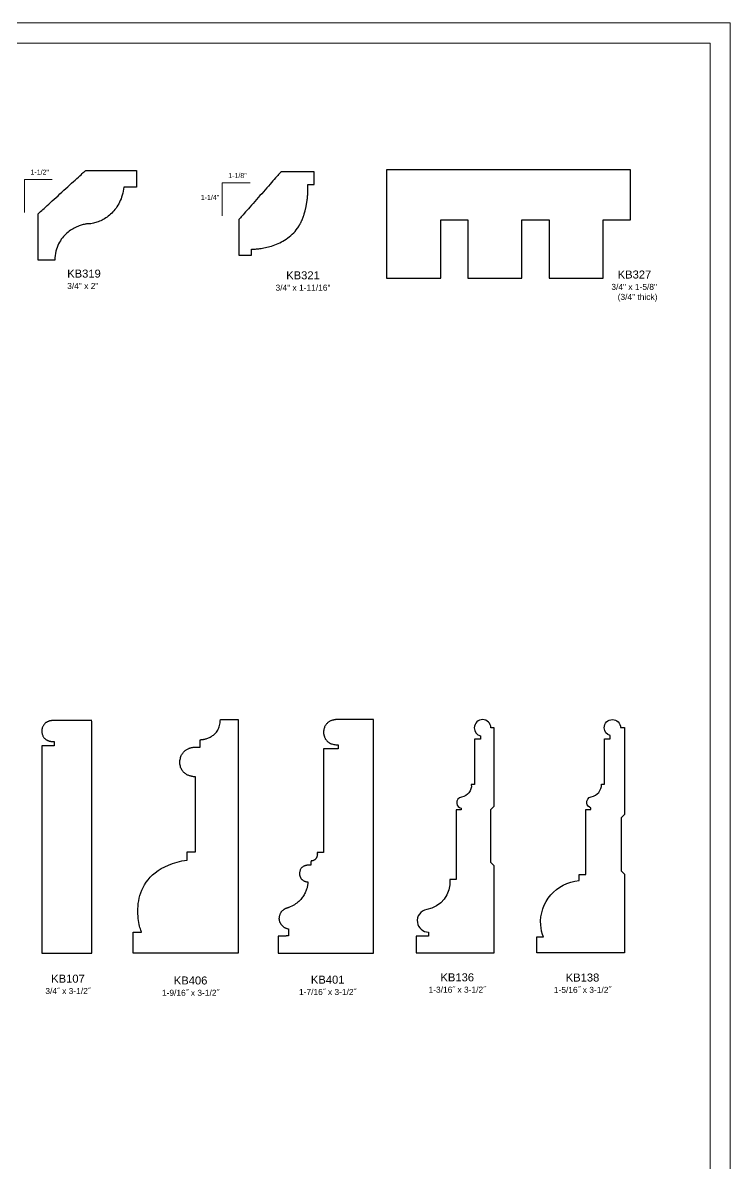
# Model space of a CAD drawing. Extents: x -7.6 to 25.2, y -9.8 to 27.2.
# Drawn here: x 14.61 to 25.21, y 10.14 to 27.23 of the extents above; entities that cross this region are included whole.
import ezdxf

# ---------------------------------------------------------------- set-up
doc = ezdxf.new("R2010")
doc.units = 0
doc.header["$MEASUREMENT"] = 0
doc.layers.add('DO NOT PLOT', color=2, linetype='Continuous', plot=False)
doc.layers.add('LAYER_1', color=7, linetype='Continuous')

# ---------------------------------------------------------------- blocks, each defined once
blk = doc.blocks.new('KB319')
at = {"flags": 128}
blk.add_lwpolyline([(1.05, -0.03), (1.032, -0.043), (1.013, -0.056), (0.995, -0.068), (0.976, -0.079), (0.957, -0.089), (0.938, -0.098), (0.919, -0.106), (0.9, -0.114), (0.881, -0.12), (0.863, -0.126), (0.845, -0.131), (0.827, -0.136), (0.809, -0.139), (0.791, -0.142), (0.775, -0.144), (0.758, -0.145), (0.742, -0.145), (0.734, -0.145), (0.725, -0.146), (0.714, -0.148), (0.702, -0.15), (0.689, -0.152), (0.675, -0.155), (0.661, -0.159), (0.645, -0.164), (0.629, -0.169), (0.612, -0.175), (0.595, -0.182), (0.577, -0.19), (0.559, -0.198), (0.541, -0.208), (0.522, -0.218), (0.504, -0.229), (0.485, -0.241), (0.467, -0.255), (0.448, -0.269), (0.43, -0.284), (0.413, -0.3), (0.396, -0.317), (0.379, -0.336), (0.363, -0.355), (0.347, -0.376), (0.333, -0.398), (0.319, -0.421), (0.306, -0.445), (0.295, -0.471), (0.284, -0.498), (0.275, -0.526), (0.267, -0.556), (0.26, -0.587), (0.255, -0.619), (0.252, -0.653), (0.25, -0.688), (0.249, -0.688), (0.248, -0.688), (0.245, -0.688), (0.241, -0.688), (0.237, -0.688), (0.231, -0.688), (0.225, -0.688), (0.218, -0.688), (0.211, -0.688), (0.203, -0.688), (0.194, -0.688), (0.185, -0.688), (0.176, -0.688), (0.166, -0.688), (0.156, -0.688), (0.146, -0.688), (0.135, -0.688), (0.125, -0.688), (0.115, -0.688), (0.104, -0.688), (0.094, -0.688), (0.084, -0.688), (0.074, -0.688), (0.065, -0.688), (0.056, -0.688), (0.047, -0.688), (0.039, -0.688), (0.032, -0.688), (0.025, -0.688), (0.019, -0.688), (0.013, -0.688), (0.009, -0.688), (0.005, -0.688), (0.002, -0.688), (0.001, -0.688), (0, -0.688), (0, -0.686), (0, -0.682), (0, -0.674), (0, -0.664), (0, -0.652), (0, -0.637), (0, -0.619), (0, -0.6), (0, -0.58), (0, -0.557), (0, -0.533), (0, -0.508), (0, -0.482), (0, -0.455), (0, -0.427), (0, -0.398), (0, -0.37), (0, -0.341), (0, -0.312), (0, -0.283), (0, -0.255), (0, -0.227), (0, -0.2), (0, -0.174), (0, -0.149), (0, -0.125), (0, -0.102), (0, -0.081), (0, -0.062), (0, -0.045), (0, -0.03), (0, -0.018), (0, -0.007), (0, 0), (0, 0.005), (0, 0.006), (0.002, 0.008), (0.006, 0.012), (0.014, 0.019), (0.024, 0.029), (0.037, 0.04), (0.053, 0.054), (0.07, 0.071), (0.09, 0.088), (0.111, 0.108), (0.135, 0.129), (0.159, 0.152), (0.185, 0.175), (0.212, 0.2), (0.24, 0.225), (0.268, 0.251), (0.298, 0.278), (0.327, 0.305), (0.357, 0.332), (0.386, 0.359), (0.416, 0.386), (0.445, 0.413), (0.474, 0.439), (0.502, 0.464), (0.529, 0.489), (0.554, 0.512), (0.579, 0.535), (0.602, 0.556), (0.624, 0.576), (0.643, 0.593), (0.661, 0.61), (0.676, 0.624), (0.689, 0.635), (0.7, 0.645), (0.707, 0.652), (0.712, 0.656), (0.714, 0.658), (0.715, 0.658), (0.72, 0.658), (0.729, 0.658), (0.74, 0.658), (0.753, 0.658), (0.77, 0.658), (0.789, 0.658), (0.809, 0.658), (0.832, 0.658), (0.857, 0.658), (0.883, 0.658), (0.911, 0.658), (0.939, 0.658), (0.969, 0.658), (1, 0.658), (1.031, 0.658), (1.062, 0.658), (1.094, 0.658), (1.125, 0.658), (1.157, 0.658), (1.188, 0.658), (1.218, 0.658), (1.248, 0.658), (1.277, 0.658), (1.304, 0.658), (1.33, 0.658), (1.355, 0.658), (1.378, 0.658), (1.399, 0.658), (1.417, 0.658), (1.434, 0.658), (1.448, 0.658), (1.459, 0.658), (1.467, 0.658), (1.472, 0.658), (1.474, 0.658), (1.474, 0.657), (1.474, 0.656), (1.474, 0.653), (1.474, 0.649), (1.474, 0.645), (1.474, 0.639), (1.474, 0.633), (1.474, 0.626), (1.474, 0.619), (1.474, 0.611), (1.474, 0.602), (1.474, 0.593), (1.474, 0.584), (1.474, 0.574), (1.474, 0.564), (1.474, 0.553), (1.474, 0.543), (1.474, 0.533), (1.474, 0.522), (1.474, 0.512), (1.474, 0.502), (1.474, 0.492), (1.474, 0.482), (1.474, 0.473), (1.474, 0.463), (1.474, 0.455), (1.474, 0.447), (1.474, 0.439), (1.474, 0.432), (1.474, 0.426), (1.474, 0.421), (1.474, 0.416), (1.474, 0.413), (1.474, 0.41), (1.474, 0.408), (1.474, 0.408), (1.473, 0.408), (1.472, 0.408), (1.47, 0.408), (1.467, 0.408), (1.464, 0.408), (1.46, 0.408), (1.455, 0.408), (1.45, 0.408), (1.444, 0.408), (1.438, 0.408), (1.431, 0.408), (1.424, 0.408), (1.417, 0.408), (1.409, 0.408), (1.402, 0.408), (1.394, 0.408), (1.386, 0.408), (1.378, 0.408), (1.37, 0.408), (1.362, 0.408), (1.354, 0.408), (1.347, 0.408), (1.339, 0.408), (1.332, 0.408), (1.325, 0.408), (1.318, 0.408), (1.312, 0.408), (1.307, 0.408), (1.301, 0.408), (1.297, 0.408), (1.292, 0.408), (1.289, 0.408), (1.286, 0.408), (1.284, 0.408), (1.283, 0.408), (1.282, 0.408), (1.278, 0.376), (1.273, 0.345), (1.267, 0.315), (1.26, 0.286), (1.251, 0.258), (1.242, 0.231), (1.231, 0.205), (1.22, 0.18), (1.208, 0.157), (1.195, 0.134), (1.181, 0.112), (1.167, 0.091), (1.151, 0.071), (1.136, 0.052), (1.119, 0.034), (1.103, 0.016), (1.085, 0), (1.068, -0.015)], close=True, dxfattribs=at)
blk = doc.blocks.new('KB321')
at = {"flags": 128}
blk.add_lwpolyline([(0.627, 0.712), (0.626, 0.71), (0.621, 0.706), (0.615, 0.698), (0.606, 0.688), (0.594, 0.675), (0.581, 0.659), (0.565, 0.642), (0.548, 0.622), (0.529, 0.601), (0.509, 0.578), (0.487, 0.553), (0.465, 0.528), (0.441, 0.501), (0.416, 0.473), (0.391, 0.445), (0.366, 0.416), (0.34, 0.386), (0.314, 0.357), (0.287, 0.327), (0.262, 0.298), (0.236, 0.269), (0.211, 0.24), (0.186, 0.212), (0.163, 0.185), (0.14, 0.16), (0.118, 0.135), (0.098, 0.112), (0.079, 0.091), (0.062, 0.071), (0.046, 0.054), (0.033, 0.039), (0.022, 0.026), (0.012, 0.015), (0.006, 0.008), (0.001, 0.003), (0, 0.001), (0, 0), (0, -0.004), (0, -0.009), (0, -0.017), (0, -0.027), (0, -0.039), (0, -0.052), (0, -0.067), (0, -0.083), (0, -0.1), (0, -0.119), (0, -0.138), (0, -0.159), (0, -0.18), (0, -0.201), (0, -0.223), (0, -0.246), (0, -0.268), (0, -0.291), (0, -0.313), (0, -0.335), (0, -0.357), (0, -0.378), (0, -0.398), (0, -0.417), (0, -0.436), (0, -0.453), (0, -0.47), (0, -0.484), (0, -0.498), (0, -0.509), (0, -0.519), (0, -0.527), (0, -0.533), (0, -0.536), (0, -0.538), (0, -0.538), (0.002, -0.538), (0.004, -0.538), (0.006, -0.538), (0.01, -0.538), (0.014, -0.538), (0.019, -0.538), (0.024, -0.538), (0.029, -0.538), (0.035, -0.538), (0.042, -0.538), (0.049, -0.538), (0.056, -0.538), (0.063, -0.538), (0.071, -0.538), (0.078, -0.538), (0.086, -0.538), (0.094, -0.538), (0.102, -0.538), (0.109, -0.538), (0.117, -0.538), (0.124, -0.538), (0.132, -0.538), (0.139, -0.538), (0.146, -0.538), (0.152, -0.538), (0.158, -0.538), (0.164, -0.538), (0.169, -0.538), (0.174, -0.538), (0.178, -0.538), (0.181, -0.538), (0.184, -0.538), (0.186, -0.538), (0.187, -0.538), (0.187, -0.538), (0.187, -0.537), (0.187, -0.537), (0.187, -0.536), (0.187, -0.534), (0.187, -0.533), (0.187, -0.531), (0.187, -0.528), (0.187, -0.526), (0.187, -0.523), (0.187, -0.52), (0.187, -0.517), (0.187, -0.513), (0.187, -0.51), (0.187, -0.506), (0.187, -0.502), (0.187, -0.499), (0.187, -0.495), (0.187, -0.491), (0.187, -0.487), (0.187, -0.483), (0.187, -0.479), (0.187, -0.475), (0.187, -0.472), (0.187, -0.468), (0.187, -0.465), (0.187, -0.462), (0.187, -0.459), (0.187, -0.456), (0.187, -0.453), (0.187, -0.451), (0.187, -0.449), (0.187, -0.447), (0.187, -0.446), (0.187, -0.445), (0.187, -0.444), (0.187, -0.444), (0.193, -0.445), (0.201, -0.445), (0.211, -0.445), (0.221, -0.445), (0.234, -0.445), (0.247, -0.444), (0.262, -0.443), (0.278, -0.442), (0.296, -0.44), (0.314, -0.438), (0.333, -0.435), (0.353, -0.431), (0.374, -0.428), (0.396, -0.423), (0.418, -0.418), (0.441, -0.412), (0.464, -0.406), (0.488, -0.399), (0.512, -0.391), (0.537, -0.382), (0.561, -0.372), (0.586, -0.362), (0.61, -0.35), (0.635, -0.338), (0.659, -0.325), (0.684, -0.31), (0.707, -0.295), (0.731, -0.278), (0.754, -0.261), (0.777, -0.242), (0.798, -0.222), (0.82, -0.201), (0.84, -0.179), (0.859, -0.155), (0.878, -0.13), (0.896, -0.104), (0.899, -0.098), (0.902, -0.093), (0.906, -0.087), (0.909, -0.081), (0.912, -0.076), (0.915, -0.07), (0.919, -0.064), (0.922, -0.058), (0.925, -0.052), (0.928, -0.046), (0.931, -0.04), (0.933, -0.034), (0.936, -0.028), (0.939, -0.022), (0.942, -0.015), (0.945, -0.009), (0.947, -0.003), (0.95, 0.004), (0.952, 0.011), (0.955, 0.017), (0.958, 0.024), (0.96, 0.031), (0.962, 0.037), (0.965, 0.044), (0.967, 0.051), (0.97, 0.058), (0.972, 0.065), (0.974, 0.073), (0.976, 0.08), (0.978, 0.087), (0.981, 0.094), (0.983, 0.102), (0.985, 0.109), (0.987, 0.117), (0.989, 0.124), (0.991, 0.132), (0.993, 0.141), (0.995, 0.151), (0.998, 0.16), (1, 0.169), (1.002, 0.179), (1.004, 0.188), (1.006, 0.198), (1.008, 0.208), (1.01, 0.218), (1.012, 0.228), (1.013, 0.238), (1.015, 0.248), (1.017, 0.259), (1.018, 0.269), (1.02, 0.28), (1.021, 0.29), (1.022, 0.301), (1.024, 0.312), (1.025, 0.323), (1.026, 0.334), (1.027, 0.345), (1.028, 0.356), (1.029, 0.367), (1.029, 0.379), (1.03, 0.39), (1.03, 0.402), (1.031, 0.414), (1.031, 0.426), (1.032, 0.438), (1.032, 0.45), (1.032, 0.462), (1.032, 0.474), (1.032, 0.487), (1.032, 0.499), (1.031, 0.512), (1.031, 0.525), (1.031, 0.525), (1.032, 0.525), (1.033, 0.525), (1.034, 0.525), (1.036, 0.525), (1.038, 0.525), (1.04, 0.525), (1.043, 0.525), (1.046, 0.525), (1.049, 0.525), (1.052, 0.525), (1.055, 0.525), (1.059, 0.525), (1.062, 0.525), (1.066, 0.525), (1.07, 0.525), (1.074, 0.524), (1.078, 0.524), (1.082, 0.524), (1.086, 0.524), (1.089, 0.524), (1.093, 0.524), (1.097, 0.524), (1.1, 0.524), (1.104, 0.524), (1.107, 0.524), (1.11, 0.524), (1.113, 0.524), (1.115, 0.524), (1.118, 0.524), (1.12, 0.524), (1.121, 0.524), (1.123, 0.524), (1.124, 0.524), (1.124, 0.524), (1.125, 0.524), (1.125, 0.525), (1.125, 0.526), (1.125, 0.528), (1.125, 0.531), (1.125, 0.534), (1.125, 0.538), (1.125, 0.543), (1.125, 0.548), (1.125, 0.554), (1.125, 0.56), (1.125, 0.566), (1.125, 0.573), (1.125, 0.58), (1.125, 0.587), (1.125, 0.595), (1.125, 0.603), (1.125, 0.61), (1.125, 0.618), (1.125, 0.626), (1.125, 0.634), (1.125, 0.641), (1.125, 0.649), (1.125, 0.656), (1.125, 0.663), (1.125, 0.67), (1.125, 0.677), (1.125, 0.683), (1.125, 0.688), (1.125, 0.693), (1.125, 0.698), (1.125, 0.702), (1.125, 0.705), (1.125, 0.708), (1.125, 0.71), (1.125, 0.711), (1.125, 0.712), (1.123, 0.712), (1.12, 0.712), (1.115, 0.712), (1.108, 0.712), (1.098, 0.712), (1.088, 0.712), (1.075, 0.712), (1.062, 0.712), (1.047, 0.712), (1.031, 0.712), (1.014, 0.712), (0.996, 0.712), (0.977, 0.712), (0.957, 0.712), (0.937, 0.712), (0.917, 0.712), (0.897, 0.712), (0.876, 0.712), (0.855, 0.712), (0.835, 0.712), (0.814, 0.712), (0.794, 0.712), (0.775, 0.712), (0.756, 0.712), (0.738, 0.712), (0.721, 0.712), (0.705, 0.712), (0.69, 0.712), (0.676, 0.712), (0.664, 0.712), (0.653, 0.712), (0.644, 0.712), (0.637, 0.712), (0.632, 0.712), (0.628, 0.712)], dxfattribs=at)
blk = doc.blocks.new('KB327')
for p, q in [((3.651, 0.004), (-0.004, 0.003)), ((-0.004, 0.003), (-0.004, -1.621)), ((3.651, -0.746), (3.651, 0.004)), ((0.809, -1.62), (0.809, -0.746)), ((0.809, -0.746), (1.215, -0.746)), ((1.215, -0.746), (1.215, -1.62)), ((2.027, -1.62), (2.027, -0.746)), ((2.027, -0.746), (2.433, -0.746)), ((2.433, -0.746), (2.433, -1.62)), ((3.245, -1.62), (3.245, -0.746)), ((3.245, -0.746), (3.651, -0.746)), ((-0.003, -1.62), (0.809, -1.62)), ((1.215, -1.62), (2.027, -1.62)), ((2.433, -1.62), (3.245, -1.62))]:
    blk.add_line(p, q)
blk = doc.blocks.new('KB107')
at = {"flags": 128}
blk.add_lwpolyline([(0, 3.484), (-0.001, 3.484), (-0.005, 3.484), (-0.012, 3.484), (-0.02, 3.484), (-0.031, 3.484), (-0.044, 3.484), (-0.059, 3.484), (-0.075, 3.484), (-0.093, 3.484), (-0.112, 3.484), (-0.132, 3.484), (-0.154, 3.484), (-0.176, 3.484), (-0.2, 3.484), (-0.223, 3.484), (-0.248, 3.484), (-0.272, 3.484), (-0.297, 3.484), (-0.322, 3.484), (-0.346, 3.484), (-0.37, 3.484), (-0.394, 3.484), (-0.417, 3.484), (-0.44, 3.484), (-0.461, 3.484), (-0.482, 3.484), (-0.501, 3.484), (-0.519, 3.484), (-0.535, 3.484), (-0.55, 3.484), (-0.563, 3.484), (-0.573, 3.484), (-0.582, 3.484), (-0.588, 3.484), (-0.592, 3.484), (-0.594, 3.484), (-0.594, 3.484), (-0.595, 3.484), (-0.597, 3.484), (-0.599, 3.484), (-0.601, 3.484), (-0.605, 3.484), (-0.608, 3.483), (-0.612, 3.483), (-0.617, 3.482), (-0.622, 3.481), (-0.627, 3.48), (-0.632, 3.479), (-0.638, 3.477), (-0.644, 3.476), (-0.65, 3.473), (-0.656, 3.471), (-0.662, 3.468), (-0.668, 3.465), (-0.675, 3.462), (-0.681, 3.458), (-0.687, 3.454), (-0.693, 3.449), (-0.699, 3.444), (-0.705, 3.439), (-0.711, 3.433), (-0.716, 3.426), (-0.721, 3.419), (-0.726, 3.411), (-0.731, 3.403), (-0.735, 3.394), (-0.739, 3.385), (-0.742, 3.375), (-0.745, 3.364), (-0.747, 3.353), (-0.749, 3.341), (-0.75, 3.328), (-0.749, 3.315), (-0.747, 3.303), (-0.745, 3.291), (-0.743, 3.281), (-0.739, 3.271), (-0.736, 3.261), (-0.732, 3.252), (-0.727, 3.244), (-0.722, 3.237), (-0.717, 3.229), (-0.712, 3.223), (-0.706, 3.217), (-0.7, 3.211), (-0.694, 3.206), (-0.688, 3.202), (-0.682, 3.197), (-0.675, 3.194), (-0.669, 3.19), (-0.663, 3.187), (-0.656, 3.185), (-0.65, 3.182), (-0.644, 3.18), (-0.638, 3.178), (-0.633, 3.177), (-0.627, 3.176), (-0.622, 3.175), (-0.617, 3.174), (-0.613, 3.173), (-0.608, 3.173), (-0.605, 3.172), (-0.602, 3.172), (-0.599, 3.172), (-0.597, 3.172), (-0.595, 3.172), (-0.594, 3.172), (-0.594, 3.172), (-0.594, 3.172), (-0.593, 3.172), (-0.593, 3.172), (-0.593, 3.172), (-0.592, 3.172), (-0.591, 3.172), (-0.591, 3.172), (-0.59, 3.172), (-0.589, 3.172), (-0.588, 3.172), (-0.587, 3.172), (-0.586, 3.172), (-0.584, 3.172), (-0.583, 3.172), (-0.582, 3.172), (-0.581, 3.172), (-0.579, 3.172), (-0.578, 3.172), (-0.577, 3.172), (-0.576, 3.172), (-0.574, 3.172), (-0.573, 3.172), (-0.572, 3.172), (-0.571, 3.172), (-0.569, 3.172), (-0.568, 3.172), (-0.567, 3.172), (-0.566, 3.172), (-0.566, 3.172), (-0.565, 3.172), (-0.564, 3.172), (-0.564, 3.172), (-0.563, 3.172), (-0.563, 3.172), (-0.563, 3.172), (-0.562, 3.172), (-0.562, 3.172), (-0.562, 3.171), (-0.562, 3.17), (-0.562, 3.17), (-0.562, 3.168), (-0.562, 3.167), (-0.562, 3.166), (-0.562, 3.164), (-0.562, 3.162), (-0.562, 3.16), (-0.562, 3.158), (-0.562, 3.155), (-0.562, 3.153), (-0.562, 3.151), (-0.562, 3.148), (-0.562, 3.146), (-0.562, 3.143), (-0.562, 3.14), (-0.562, 3.138), (-0.562, 3.135), (-0.562, 3.133), (-0.562, 3.13), (-0.562, 3.128), (-0.562, 3.125), (-0.562, 3.123), (-0.562, 3.121), (-0.562, 3.119), (-0.562, 3.117), (-0.562, 3.115), (-0.562, 3.114), (-0.562, 3.112), (-0.562, 3.111), (-0.562, 3.11), (-0.562, 3.11), (-0.562, 3.109), (-0.562, 3.109), (-0.563, 3.109), (-0.564, 3.109), (-0.566, 3.109), (-0.569, 3.109), (-0.572, 3.109), (-0.576, 3.109), (-0.581, 3.109), (-0.586, 3.109), (-0.592, 3.109), (-0.598, 3.109), (-0.604, 3.109), (-0.611, 3.109), (-0.618, 3.109), (-0.625, 3.109), (-0.633, 3.109), (-0.641, 3.109), (-0.648, 3.109), (-0.656, 3.109), (-0.664, 3.109), (-0.672, 3.109), (-0.679, 3.109), (-0.687, 3.109), (-0.694, 3.109), (-0.701, 3.109), (-0.708, 3.109), (-0.715, 3.109), (-0.721, 3.109), (-0.726, 3.109), (-0.731, 3.109), (-0.736, 3.109), (-0.74, 3.109), (-0.744, 3.109), (-0.746, 3.109), (-0.748, 3.109), (-0.75, 3.109), (-0.75, 3.109), (-0.75, 3.102), (-0.75, 3.081), (-0.75, 3.048), (-0.75, 3.003), (-0.75, 2.946), (-0.75, 2.879), (-0.75, 2.802), (-0.75, 2.717), (-0.75, 2.623), (-0.75, 2.523), (-0.75, 2.416), (-0.75, 2.303), (-0.75, 2.186), (-0.75, 2.064), (-0.75, 1.94), (-0.75, 1.813), (-0.75, 1.684), (-0.75, 1.555), (-0.75, 1.425), (-0.75, 1.297), (-0.75, 1.17), (-0.75, 1.045), (-0.75, 0.924), (-0.75, 0.806), (-0.75, 0.693), (-0.75, 0.586), (-0.75, 0.486), (-0.75, 0.392), (-0.75, 0.307), (-0.75, 0.23), (-0.75, 0.163), (-0.75, 0.107), (-0.75, 0.061), (-0.75, 0.028), (-0.75, 0.007), (-0.75, 0), (-0.748, 0), (-0.743, 0), (-0.735, 0), (-0.724, 0), (-0.711, 0), (-0.694, 0), (-0.676, 0), (-0.655, 0), (-0.633, 0), (-0.608, 0), (-0.583, 0), (-0.556, 0), (-0.527, 0), (-0.498, 0), (-0.468, 0), (-0.437, 0), (-0.406, 0), (-0.375, 0), (-0.344, 0), (-0.313, 0), (-0.282, 0), (-0.252, 0), (-0.223, 0), (-0.194, 0), (-0.167, 0), (-0.141, 0), (-0.117, 0), (-0.095, 0), (-0.074, 0), (-0.056, 0), (-0.039, 0), (-0.026, 0), (-0.015, 0), (-0.007, 0), (-0.002, 0), (0, 0), (0, 0.008), (0, 0.031), (0, 0.069), (0, 0.119), (0, 0.183), (0, 0.258), (0, 0.344), (0, 0.44), (0, 0.544), (0, 0.657), (0, 0.777), (0, 0.903), (0, 1.035), (0, 1.171), (0, 1.311), (0, 1.453), (0, 1.597), (0, 1.742), (0, 1.887), (0, 2.031), (0, 2.174), (0, 2.313), (0, 2.449), (0, 2.581), (0, 2.707), (0, 2.827), (0, 2.94), (0, 3.044), (0, 3.14), (0, 3.226), (0, 3.301), (0, 3.365), (0, 3.416), (0, 3.453), (0, 3.476)], dxfattribs=at)
blk = doc.blocks.new('KB401')
at = {"flags": 128}
blk.add_lwpolyline([(-1.431, 0.008), (-1.428, 0.008), (-1.418, 0.008), (-1.403, 0.008), (-1.382, 0.008), (-1.356, 0.008), (-1.325, 0.008), (-1.29, 0.008), (-1.25, 0.008), (-1.207, 0.008), (-1.161, 0.008), (-1.112, 0.008), (-1.06, 0.008), (-1.006, 0.008), (-0.95, 0.008), (-0.893, 0.008), (-0.834, 0.008), (-0.775, 0.008), (-0.715, 0.008), (-0.656, 0.008), (-0.597, 0.008), (-0.538, 0.008), (-0.481, 0.008), (-0.425, 0.008), (-0.371, 0.008), (-0.319, 0.008), (-0.27, 0.008), (-0.224, 0.008), (-0.181, 0.008), (-0.141, 0.008), (-0.106, 0.008), (-0.075, 0.008), (-0.049, 0.008), (-0.028, 0.008), (-0.013, 0.008), (-0.003, 0.008), (0, 0.008), (0, 0), (0, -0.023), (0, -0.061), (0, -0.112), (0, -0.176), (0, -0.251), (0, -0.338), (0, -0.434), (0, -0.539), (0, -0.652), (0, -0.773), (0, -0.899), (0, -1.032), (0, -1.168), (0, -1.309), (0, -1.452), (0, -1.596), (0, -1.742), (0, -1.888), (0, -2.032), (0, -2.175), (0, -2.316), (0, -2.452), (0, -2.585), (0, -2.711), (0, -2.832), (0, -2.945), (0, -3.05), (0, -3.146), (0, -3.233), (0, -3.308), (0, -3.372), (0, -3.423), (0, -3.461), (0, -3.484), (0, -3.492), (-0.001, -3.492), (-0.005, -3.492), (-0.011, -3.492), (-0.019, -3.492), (-0.03, -3.492), (-0.042, -3.492), (-0.056, -3.492), (-0.071, -3.492), (-0.088, -3.492), (-0.106, -3.492), (-0.125, -3.492), (-0.146, -3.492), (-0.167, -3.492), (-0.189, -3.492), (-0.212, -3.492), (-0.235, -3.492), (-0.258, -3.492), (-0.281, -3.492), (-0.305, -3.492), (-0.328, -3.492), (-0.351, -3.492), (-0.373, -3.492), (-0.395, -3.492), (-0.417, -3.492), (-0.437, -3.492), (-0.456, -3.492), (-0.475, -3.492), (-0.491, -3.492), (-0.507, -3.492), (-0.521, -3.492), (-0.533, -3.492), (-0.543, -3.492), (-0.551, -3.492), (-0.557, -3.492), (-0.561, -3.492), (-0.562, -3.492), (-0.563, -3.492), (-0.564, -3.492), (-0.566, -3.492), (-0.569, -3.492), (-0.572, -3.491), (-0.576, -3.491), (-0.58, -3.49), (-0.585, -3.49), (-0.59, -3.489), (-0.596, -3.488), (-0.602, -3.486), (-0.609, -3.485), (-0.616, -3.483), (-0.623, -3.481), (-0.63, -3.478), (-0.638, -3.475), (-0.645, -3.472), (-0.653, -3.468), (-0.66, -3.464), (-0.668, -3.459), (-0.675, -3.454), (-0.683, -3.449), (-0.69, -3.443), (-0.697, -3.436), (-0.704, -3.429), (-0.71, -3.421), (-0.717, -3.412), (-0.722, -3.403), (-0.728, -3.394), (-0.733, -3.383), (-0.737, -3.372), (-0.741, -3.36), (-0.744, -3.347), (-0.747, -3.334), (-0.749, -3.319), (-0.75, -3.304), (-0.75, -3.304), (-0.75, -3.303), (-0.75, -3.3), (-0.75, -3.298), (-0.749, -3.294), (-0.749, -3.29), (-0.748, -3.285), (-0.748, -3.279), (-0.747, -3.273), (-0.745, -3.267), (-0.744, -3.26), (-0.742, -3.253), (-0.74, -3.246), (-0.737, -3.238), (-0.734, -3.23), (-0.731, -3.222), (-0.727, -3.214), (-0.723, -3.206), (-0.718, -3.198), (-0.712, -3.19), (-0.707, -3.183), (-0.7, -3.175), (-0.693, -3.168), (-0.685, -3.161), (-0.677, -3.154), (-0.668, -3.147), (-0.658, -3.142), (-0.647, -3.136), (-0.636, -3.131), (-0.624, -3.127), (-0.61, -3.123), (-0.597, -3.121), (-0.582, -3.118), (-0.566, -3.117), (-0.549, -3.117), (-0.532, -3.117), (-0.532, -3.117), (-0.532, -3.117), (-0.532, -3.116), (-0.532, -3.115), (-0.532, -3.114), (-0.532, -3.113), (-0.532, -3.111), (-0.532, -3.109), (-0.532, -3.107), (-0.532, -3.105), (-0.532, -3.103), (-0.532, -3.101), (-0.532, -3.099), (-0.532, -3.096), (-0.532, -3.094), (-0.532, -3.091), (-0.532, -3.089), (-0.532, -3.086), (-0.532, -3.084), (-0.532, -3.081), (-0.532, -3.079), (-0.532, -3.076), (-0.532, -3.074), (-0.532, -3.071), (-0.532, -3.069), (-0.532, -3.067), (-0.532, -3.065), (-0.532, -3.063), (-0.532, -3.061), (-0.532, -3.06), (-0.532, -3.059), (-0.532, -3.057), (-0.532, -3.056), (-0.532, -3.056), (-0.532, -3.055), (-0.532, -3.055), (-0.532, -3.055), (-0.534, -3.055), (-0.536, -3.055), (-0.539, -3.055), (-0.543, -3.055), (-0.548, -3.055), (-0.553, -3.055), (-0.559, -3.055), (-0.566, -3.055), (-0.573, -3.055), (-0.58, -3.055), (-0.588, -3.055), (-0.596, -3.055), (-0.605, -3.055), (-0.614, -3.055), (-0.623, -3.055), (-0.632, -3.055), (-0.641, -3.055), (-0.65, -3.055), (-0.659, -3.055), (-0.668, -3.055), (-0.677, -3.055), (-0.685, -3.055), (-0.693, -3.055), (-0.701, -3.055), (-0.709, -3.055), (-0.716, -3.055), (-0.722, -3.054), (-0.728, -3.054), (-0.734, -3.054), (-0.738, -3.054), (-0.742, -3.054), (-0.746, -3.054), (-0.748, -3.054), (-0.749, -3.054), (-0.75, -3.054), (-0.75, -3.051), (-0.75, -3.04), (-0.75, -3.024), (-0.75, -3.001), (-0.75, -2.973), (-0.75, -2.939), (-0.75, -2.901), (-0.75, -2.858), (-0.75, -2.811), (-0.75, -2.761), (-0.75, -2.707), (-0.75, -2.651), (-0.75, -2.592), (-0.75, -2.531), (-0.75, -2.469), (-0.75, -2.405), (-0.75, -2.341), (-0.75, -2.276), (-0.75, -2.211), (-0.75, -2.147), (-0.75, -2.083), (-0.75, -2.021), (-0.75, -1.96), (-0.75, -1.901), (-0.75, -1.845), (-0.75, -1.792), (-0.75, -1.741), (-0.75, -1.694), (-0.75, -1.652), (-0.75, -1.613), (-0.75, -1.58), (-0.75, -1.551), (-0.75, -1.529), (-0.75, -1.512), (-0.75, -1.501), (-0.75, -1.498), (-0.75, -1.498), (-0.751, -1.498), (-0.752, -1.498), (-0.753, -1.498), (-0.755, -1.498), (-0.757, -1.498), (-0.759, -1.498), (-0.762, -1.498), (-0.765, -1.498), (-0.768, -1.498), (-0.771, -1.498), (-0.774, -1.498), (-0.778, -1.498), (-0.781, -1.498), (-0.785, -1.498), (-0.789, -1.498), (-0.793, -1.498), (-0.797, -1.498), (-0.801, -1.498), (-0.805, -1.498), (-0.808, -1.498), (-0.812, -1.498), (-0.816, -1.498), (-0.819, -1.498), (-0.823, -1.498), (-0.826, -1.498), (-0.829, -1.498), (-0.832, -1.498), (-0.834, -1.498), (-0.837, -1.498), (-0.839, -1.498), (-0.84, -1.498), (-0.842, -1.498), (-0.843, -1.498), (-0.843, -1.498), (-0.844, -1.498), (-0.844, -1.498), (-0.844, -1.497), (-0.843, -1.496), (-0.843, -1.494), (-0.843, -1.492), (-0.843, -1.49), (-0.843, -1.487), (-0.843, -1.483), (-0.842, -1.48), (-0.842, -1.476), (-0.843, -1.472), (-0.843, -1.468), (-0.843, -1.463), (-0.844, -1.459), (-0.845, -1.454), (-0.846, -1.449), (-0.847, -1.444), (-0.848, -1.439), (-0.85, -1.434), (-0.852, -1.429), (-0.854, -1.424), (-0.857, -1.419), (-0.86, -1.414), (-0.863, -1.409), (-0.867, -1.405), (-0.871, -1.4), (-0.875, -1.396), (-0.88, -1.392), (-0.885, -1.389), (-0.891, -1.385), (-0.898, -1.382), (-0.904, -1.38), (-0.912, -1.377), (-0.92, -1.376), (-0.928, -1.374), (-0.937, -1.373), (-0.937, -1.373), (-0.937, -1.373), (-0.937, -1.372), (-0.937, -1.371), (-0.937, -1.37), (-0.937, -1.369), (-0.937, -1.367), (-0.937, -1.365), (-0.938, -1.363), (-0.938, -1.361), (-0.938, -1.359), (-0.938, -1.357), (-0.938, -1.355), (-0.938, -1.352), (-0.938, -1.35), (-0.938, -1.347), (-0.938, -1.344), (-0.938, -1.342), (-0.938, -1.339), (-0.938, -1.337), (-0.938, -1.334), (-0.938, -1.332), (-0.938, -1.329), (-0.938, -1.327), (-0.938, -1.324), (-0.938, -1.322), (-0.938, -1.32), (-0.938, -1.318), (-0.938, -1.317), (-0.938, -1.315), (-0.938, -1.314), (-0.938, -1.313), (-0.938, -1.312), (-0.938, -1.311), (-0.938, -1.311), (-0.938, -1.31), (-0.938, -1.311), (-0.939, -1.311), (-0.941, -1.311), (-0.943, -1.311), (-0.946, -1.311), (-0.95, -1.312), (-0.954, -1.312), (-0.958, -1.312), (-0.963, -1.312), (-0.968, -1.312), (-0.974, -1.312), (-0.98, -1.312), (-0.986, -1.311), (-0.992, -1.311), (-0.999, -1.31), (-1.006, -1.308), (-1.012, -1.307), (-1.019, -1.305), (-1.026, -1.303), (-1.033, -1.3), (-1.04, -1.297), (-1.047, -1.294), (-1.053, -1.29), (-1.06, -1.286), (-1.066, -1.281), (-1.072, -1.276), (-1.078, -1.27), (-1.083, -1.264), (-1.088, -1.257), (-1.093, -1.249), (-1.097, -1.241), (-1.1, -1.232), (-1.103, -1.222), (-1.106, -1.212), (-1.108, -1.201), (-1.109, -1.189), (-1.109, -1.189), (-1.109, -1.188), (-1.109, -1.187), (-1.109, -1.185), (-1.109, -1.183), (-1.109, -1.18), (-1.109, -1.177), (-1.109, -1.174), (-1.108, -1.17), (-1.108, -1.167), (-1.107, -1.162), (-1.106, -1.158), (-1.105, -1.153), (-1.103, -1.149), (-1.102, -1.144), (-1.1, -1.139), (-1.098, -1.134), (-1.096, -1.129), (-1.093, -1.124), (-1.09, -1.118), (-1.087, -1.113), (-1.083, -1.108), (-1.079, -1.103), (-1.075, -1.098), (-1.07, -1.094), (-1.065, -1.089), (-1.059, -1.085), (-1.053, -1.081), (-1.046, -1.077), (-1.039, -1.073), (-1.031, -1.07), (-1.023, -1.067), (-1.014, -1.064), (-1.005, -1.062), (-0.995, -1.061), (-0.984, -1.059), (-0.984, -1.059), (-0.984, -1.057), (-0.984, -1.054), (-0.985, -1.05), (-0.985, -1.045), (-0.986, -1.039), (-0.986, -1.032), (-0.987, -1.024), (-0.989, -1.015), (-0.99, -1.005), (-0.992, -0.995), (-0.995, -0.984), (-0.997, -0.973), (-1.001, -0.961), (-1.004, -0.949), (-1.009, -0.936), (-1.014, -0.922), (-1.019, -0.909), (-1.026, -0.895), (-1.033, -0.881), (-1.04, -0.867), (-1.049, -0.853), (-1.058, -0.838), (-1.068, -0.824), (-1.079, -0.81), (-1.091, -0.796), (-1.104, -0.782), (-1.118, -0.768), (-1.133, -0.755), (-1.149, -0.742), (-1.167, -0.729), (-1.185, -0.717), (-1.205, -0.705), (-1.225, -0.694), (-1.247, -0.684), (-1.271, -0.674), (-1.272, -0.674), (-1.274, -0.673), (-1.276, -0.673), (-1.279, -0.672), (-1.282, -0.671), (-1.286, -0.67), (-1.289, -0.669), (-1.294, -0.668), (-1.298, -0.667), (-1.303, -0.665), (-1.307, -0.663), (-1.312, -0.661), (-1.318, -0.659), (-1.323, -0.657), (-1.328, -0.654), (-1.334, -0.651), (-1.339, -0.648), (-1.345, -0.645), (-1.35, -0.641), (-1.356, -0.637), (-1.361, -0.632), (-1.367, -0.628), (-1.372, -0.622), (-1.377, -0.617), (-1.382, -0.611), (-1.387, -0.605), (-1.391, -0.598), (-1.395, -0.591), (-1.399, -0.583), (-1.403, -0.575), (-1.406, -0.567), (-1.409, -0.558), (-1.411, -0.549), (-1.413, -0.539), (-1.415, -0.528), (-1.416, -0.517), (-1.416, -0.514), (-1.417, -0.51), (-1.417, -0.507), (-1.416, -0.503), (-1.416, -0.498), (-1.415, -0.494), (-1.415, -0.489), (-1.413, -0.484), (-1.412, -0.479), (-1.411, -0.473), (-1.409, -0.468), (-1.407, -0.462), (-1.404, -0.457), (-1.402, -0.451), (-1.399, -0.445), (-1.396, -0.44), (-1.392, -0.434), (-1.389, -0.428), (-1.385, -0.422), (-1.381, -0.417), (-1.376, -0.411), (-1.371, -0.406), (-1.366, -0.401), (-1.361, -0.396), (-1.355, -0.391), (-1.35, -0.386), (-1.343, -0.382), (-1.337, -0.378), (-1.33, -0.374), (-1.323, -0.371), (-1.316, -0.367), (-1.308, -0.365), (-1.3, -0.362), (-1.292, -0.36), (-1.284, -0.358), (-1.275, -0.357), (-1.275, -0.357), (-1.275, -0.356), (-1.275, -0.355), (-1.275, -0.354), (-1.275, -0.352), (-1.275, -0.349), (-1.275, -0.347), (-1.275, -0.344), (-1.275, -0.34), (-1.275, -0.337), (-1.275, -0.333), (-1.275, -0.329), (-1.275, -0.325), (-1.275, -0.321), (-1.275, -0.316), (-1.275, -0.312), (-1.275, -0.307), (-1.275, -0.303), (-1.275, -0.298), (-1.275, -0.294), (-1.275, -0.289), (-1.275, -0.285), (-1.275, -0.281), (-1.275, -0.277), (-1.275, -0.273), (-1.275, -0.269), (-1.275, -0.266), (-1.275, -0.262), (-1.275, -0.259), (-1.275, -0.257), (-1.275, -0.254), (-1.275, -0.252), (-1.275, -0.251), (-1.275, -0.25), (-1.275, -0.249), (-1.275, -0.249), (-1.275, -0.249), (-1.276, -0.249), (-1.278, -0.249), (-1.28, -0.249), (-1.283, -0.249), (-1.286, -0.249), (-1.29, -0.249), (-1.294, -0.249), (-1.299, -0.249), (-1.304, -0.249), (-1.31, -0.249), (-1.315, -0.248), (-1.321, -0.248), (-1.327, -0.248), (-1.333, -0.248), (-1.34, -0.248), (-1.346, -0.248), (-1.353, -0.248), (-1.359, -0.248), (-1.366, -0.248), (-1.372, -0.248), (-1.378, -0.248), (-1.385, -0.248), (-1.39, -0.248), (-1.396, -0.248), (-1.401, -0.248), (-1.407, -0.248), (-1.411, -0.248), (-1.416, -0.248), (-1.419, -0.248), (-1.423, -0.248), (-1.426, -0.248), (-1.428, -0.248), (-1.43, -0.248), (-1.431, -0.248), (-1.431, -0.248), (-1.431, -0.248), (-1.431, -0.246), (-1.431, -0.243), (-1.431, -0.24), (-1.431, -0.235), (-1.431, -0.229), (-1.431, -0.223), (-1.431, -0.216), (-1.431, -0.208), (-1.431, -0.2), (-1.431, -0.191), (-1.431, -0.182), (-1.431, -0.172), (-1.431, -0.162), (-1.431, -0.152), (-1.431, -0.141), (-1.431, -0.131), (-1.431, -0.12), (-1.431, -0.11), (-1.431, -0.099), (-1.431, -0.088), (-1.431, -0.078), (-1.431, -0.068), (-1.431, -0.058), (-1.431, -0.049), (-1.431, -0.04), (-1.431, -0.032), (-1.431, -0.024), (-1.431, -0.017), (-1.431, -0.011), (-1.431, -0.006), (-1.431, -0.001), (-1.431, 0.003), (-1.431, 0.006), (-1.431, 0.007)], dxfattribs=at)
blk = doc.blocks.new('KB406')
at = {"flags": 128}
blk.add_lwpolyline([(0, 0), (-0.004, 0), (-0.014, 0), (-0.031, 0), (-0.054, 0), (-0.083, 0), (-0.117, 0), (-0.155, 0), (-0.199, 0), (-0.246, 0), (-0.297, 0), (-0.351, 0), (-0.408, 0), (-0.467, 0), (-0.529, 0), (-0.592, 0), (-0.656, 0), (-0.721, 0), (-0.787, 0), (-0.852, 0), (-0.917, 0), (-0.981, 0), (-1.044, 0), (-1.106, 0), (-1.165, 0), (-1.222, 0), (-1.276, 0), (-1.327, 0), (-1.375, 0), (-1.418, 0), (-1.457, 0), (-1.49, 0), (-1.519, 0), (-1.542, 0), (-1.559, 0), (-1.569, 0), (-1.573, 0), (-1.573, -0.001), (-1.573, -0.003), (-1.573, -0.006), (-1.573, -0.011), (-1.573, -0.016), (-1.573, -0.023), (-1.573, -0.031), (-1.573, -0.039), (-1.573, -0.049), (-1.573, -0.059), (-1.573, -0.07), (-1.573, -0.081), (-1.573, -0.093), (-1.573, -0.105), (-1.573, -0.118), (-1.573, -0.13), (-1.573, -0.143), (-1.573, -0.156), (-1.573, -0.169), (-1.573, -0.182), (-1.573, -0.195), (-1.573, -0.207), (-1.573, -0.22), (-1.573, -0.231), (-1.573, -0.243), (-1.573, -0.254), (-1.573, -0.264), (-1.573, -0.273), (-1.573, -0.282), (-1.573, -0.289), (-1.573, -0.296), (-1.573, -0.302), (-1.573, -0.306), (-1.573, -0.31), (-1.573, -0.312), (-1.573, -0.312), (-1.573, -0.312), (-1.572, -0.312), (-1.571, -0.312), (-1.569, -0.312), (-1.566, -0.312), (-1.564, -0.312), (-1.561, -0.312), (-1.557, -0.312), (-1.553, -0.312), (-1.549, -0.312), (-1.545, -0.312), (-1.541, -0.312), (-1.536, -0.312), (-1.531, -0.312), (-1.526, -0.312), (-1.521, -0.312), (-1.516, -0.312), (-1.511, -0.312), (-1.505, -0.312), (-1.5, -0.312), (-1.495, -0.312), (-1.49, -0.312), (-1.485, -0.312), (-1.48, -0.312), (-1.476, -0.312), (-1.472, -0.312), (-1.468, -0.312), (-1.464, -0.312), (-1.46, -0.312), (-1.457, -0.312), (-1.455, -0.312), (-1.452, -0.312), (-1.45, -0.312), (-1.449, -0.312), (-1.448, -0.312), (-1.448, -0.312), (-1.452, -0.32), (-1.457, -0.33), (-1.462, -0.345), (-1.467, -0.362), (-1.473, -0.382), (-1.479, -0.405), (-1.485, -0.43), (-1.49, -0.458), (-1.494, -0.488), (-1.498, -0.52), (-1.502, -0.553), (-1.504, -0.589), (-1.504, -0.625), (-1.504, -0.663), (-1.502, -0.702), (-1.498, -0.741), (-1.492, -0.781), (-1.484, -0.822), (-1.473, -0.862), (-1.46, -0.903), (-1.445, -0.944), (-1.426, -0.984), (-1.405, -1.023), (-1.38, -1.062), (-1.352, -1.1), (-1.32, -1.136), (-1.285, -1.171), (-1.245, -1.205), (-1.202, -1.237), (-1.154, -1.267), (-1.102, -1.295), (-1.045, -1.32), (-0.983, -1.343), (-0.917, -1.363), (-0.845, -1.38), (-0.767, -1.394), (-0.767, -1.395), (-0.767, -1.396), (-0.767, -1.397), (-0.767, -1.399), (-0.767, -1.401), (-0.767, -1.404), (-0.767, -1.407), (-0.767, -1.41), (-0.767, -1.414), (-0.767, -1.418), (-0.767, -1.422), (-0.767, -1.427), (-0.767, -1.432), (-0.767, -1.436), (-0.767, -1.441), (-0.767, -1.447), (-0.767, -1.452), (-0.767, -1.457), (-0.767, -1.462), (-0.767, -1.467), (-0.767, -1.472), (-0.767, -1.477), (-0.767, -1.482), (-0.767, -1.487), (-0.767, -1.492), (-0.767, -1.496), (-0.767, -1.5), (-0.767, -1.504), (-0.767, -1.507), (-0.767, -1.51), (-0.767, -1.513), (-0.767, -1.515), (-0.767, -1.517), (-0.767, -1.518), (-0.767, -1.519), (-0.767, -1.519), (-0.767, -1.519), (-0.766, -1.519), (-0.765, -1.519), (-0.763, -1.519), (-0.761, -1.519), (-0.758, -1.519), (-0.755, -1.519), (-0.752, -1.519), (-0.748, -1.519), (-0.744, -1.519), (-0.739, -1.519), (-0.735, -1.519), (-0.73, -1.519), (-0.725, -1.519), (-0.72, -1.519), (-0.715, -1.519), (-0.71, -1.519), (-0.705, -1.519), (-0.7, -1.519), (-0.694, -1.519), (-0.689, -1.519), (-0.684, -1.519), (-0.679, -1.519), (-0.675, -1.519), (-0.67, -1.519), (-0.666, -1.519), (-0.662, -1.519), (-0.658, -1.519), (-0.655, -1.519), (-0.652, -1.519), (-0.649, -1.519), (-0.647, -1.519), (-0.645, -1.519), (-0.643, -1.519), (-0.643, -1.519), (-0.642, -1.519), (-0.642, -1.522), (-0.642, -1.529), (-0.642, -1.542), (-0.642, -1.558), (-0.642, -1.578), (-0.642, -1.603), (-0.642, -1.63), (-0.642, -1.661), (-0.642, -1.695), (-0.642, -1.731), (-0.642, -1.77), (-0.642, -1.811), (-0.642, -1.853), (-0.642, -1.897), (-0.642, -1.942), (-0.642, -1.988), (-0.642, -2.034), (-0.642, -2.081), (-0.642, -2.128), (-0.642, -2.174), (-0.642, -2.22), (-0.642, -2.265), (-0.642, -2.309), (-0.642, -2.351), (-0.642, -2.392), (-0.642, -2.43), (-0.642, -2.467), (-0.642, -2.501), (-0.642, -2.531), (-0.642, -2.559), (-0.642, -2.583), (-0.642, -2.604), (-0.642, -2.62), (-0.642, -2.632), (-0.642, -2.64), (-0.642, -2.642), (-0.643, -2.642), (-0.644, -2.642), (-0.647, -2.642), (-0.65, -2.642), (-0.655, -2.643), (-0.66, -2.643), (-0.665, -2.644), (-0.672, -2.644), (-0.679, -2.645), (-0.686, -2.647), (-0.694, -2.648), (-0.703, -2.65), (-0.711, -2.652), (-0.72, -2.655), (-0.73, -2.658), (-0.739, -2.661), (-0.749, -2.665), (-0.759, -2.669), (-0.768, -2.674), (-0.778, -2.68), (-0.787, -2.686), (-0.797, -2.693), (-0.806, -2.7), (-0.815, -2.708), (-0.823, -2.717), (-0.831, -2.726), (-0.839, -2.737), (-0.846, -2.748), (-0.852, -2.76), (-0.858, -2.772), (-0.863, -2.786), (-0.867, -2.801), (-0.87, -2.816), (-0.873, -2.833), (-0.874, -2.851), (-0.875, -2.869), (-0.873, -2.887), (-0.871, -2.903), (-0.867, -2.919), (-0.863, -2.933), (-0.859, -2.947), (-0.853, -2.96), (-0.848, -2.972), (-0.841, -2.983), (-0.835, -2.994), (-0.827, -3.004), (-0.82, -3.013), (-0.812, -3.021), (-0.804, -3.029), (-0.795, -3.036), (-0.787, -3.043), (-0.778, -3.048), (-0.769, -3.054), (-0.761, -3.059), (-0.752, -3.063), (-0.743, -3.067), (-0.735, -3.07), (-0.727, -3.073), (-0.719, -3.076), (-0.711, -3.078), (-0.703, -3.08), (-0.696, -3.082), (-0.69, -3.083), (-0.684, -3.084), (-0.678, -3.085), (-0.673, -3.085), (-0.669, -3.086), (-0.665, -3.086), (-0.662, -3.086), (-0.66, -3.087), (-0.658, -3.087), (-0.658, -3.087), (-0.658, -3.087), (-0.657, -3.087), (-0.656, -3.087), (-0.655, -3.087), (-0.653, -3.087), (-0.651, -3.087), (-0.649, -3.087), (-0.647, -3.087), (-0.644, -3.087), (-0.641, -3.087), (-0.638, -3.087), (-0.635, -3.087), (-0.632, -3.087), (-0.628, -3.087), (-0.625, -3.087), (-0.621, -3.087), (-0.617, -3.087), (-0.614, -3.087), (-0.61, -3.087), (-0.606, -3.087), (-0.603, -3.087), (-0.599, -3.087), (-0.596, -3.087), (-0.592, -3.087), (-0.589, -3.087), (-0.586, -3.087), (-0.583, -3.087), (-0.581, -3.087), (-0.578, -3.087), (-0.576, -3.087), (-0.574, -3.087), (-0.572, -3.087), (-0.571, -3.087), (-0.57, -3.087), (-0.57, -3.087), (-0.569, -3.087), (-0.569, -3.087), (-0.569, -3.088), (-0.569, -3.089), (-0.569, -3.09), (-0.569, -3.092), (-0.569, -3.095), (-0.569, -3.098), (-0.569, -3.101), (-0.569, -3.104), (-0.569, -3.108), (-0.569, -3.111), (-0.569, -3.115), (-0.569, -3.12), (-0.569, -3.124), (-0.569, -3.128), (-0.569, -3.133), (-0.569, -3.138), (-0.569, -3.142), (-0.569, -3.147), (-0.569, -3.151), (-0.569, -3.156), (-0.569, -3.16), (-0.569, -3.165), (-0.569, -3.169), (-0.569, -3.173), (-0.569, -3.177), (-0.569, -3.18), (-0.569, -3.184), (-0.569, -3.187), (-0.569, -3.19), (-0.569, -3.192), (-0.569, -3.194), (-0.569, -3.196), (-0.569, -3.197), (-0.569, -3.198), (-0.569, -3.198), (-0.569, -3.198), (-0.567, -3.198), (-0.564, -3.198), (-0.559, -3.198), (-0.554, -3.199), (-0.547, -3.199), (-0.54, -3.2), (-0.532, -3.201), (-0.523, -3.203), (-0.514, -3.205), (-0.503, -3.207), (-0.493, -3.21), (-0.481, -3.213), (-0.47, -3.217), (-0.458, -3.221), (-0.446, -3.225), (-0.433, -3.231), (-0.421, -3.237), (-0.408, -3.244), (-0.396, -3.251), (-0.384, -3.259), (-0.372, -3.268), (-0.36, -3.278), (-0.348, -3.289), (-0.338, -3.301), (-0.327, -3.313), (-0.317, -3.327), (-0.308, -3.341), (-0.3, -3.357), (-0.292, -3.374), (-0.285, -3.392), (-0.279, -3.411), (-0.275, -3.431), (-0.271, -3.453), (-0.269, -3.476), (-0.267, -3.5), (-0.267, -3.5), (-0.265, -3.5), (-0.262, -3.5), (-0.258, -3.5), (-0.253, -3.5), (-0.248, -3.5), (-0.241, -3.5), (-0.234, -3.5), (-0.226, -3.5), (-0.217, -3.5), (-0.208, -3.5), (-0.198, -3.5), (-0.188, -3.5), (-0.177, -3.5), (-0.167, -3.5), (-0.156, -3.5), (-0.145, -3.5), (-0.134, -3.5), (-0.123, -3.5), (-0.111, -3.5), (-0.101, -3.5), (-0.09, -3.5), (-0.079, -3.5), (-0.069, -3.5), (-0.06, -3.5), (-0.05, -3.5), (-0.042, -3.5), (-0.034, -3.5), (-0.026, -3.5), (-0.02, -3.5), (-0.014, -3.5), (-0.009, -3.5), (-0.005, -3.5), (-0.002, -3.5), (-0.001, -3.5), (0, -3.5), (0, -3.492), (0, -3.469), (0, -3.431), (0, -3.38), (0, -3.316), (0, -3.241), (0, -3.154), (0, -3.058), (0, -2.953), (0, -2.84), (0, -2.719), (0, -2.592), (0, -2.46), (0, -2.324), (0, -2.183), (0, -2.04), (0, -1.896), (0, -1.75), (0, -1.604), (0, -1.459), (0, -1.316), (0, -1.176), (0, -1.04), (0, -0.907), (0, -0.781), (0, -0.66), (0, -0.547), (0, -0.442), (0, -0.346), (0, -0.259), (0, -0.184), (0, -0.12), (0, -0.069), (0, -0.031), (0, 0)], dxfattribs=at)
blk = doc.blocks.new('KB136')
for points in [[(-0.173, 3.5), (-0.241, 3.501), (-0.297, 3.447), (-0.298, 3.378)], [(-0.051, 3.374), (-0.05, 3.443), (-0.105, 3.499), (-0.173, 3.5)], [(-0.298, 3.378), (-0.301, 3.324), (-0.261, 3.27), (-0.208, 3.257)], [(-0.208, 3.257), (-0.208, 3.257), (-0.208, 3.205), (-0.208, 3.205)], [(0, 3.374), (0, 3.374), (-0.051, 3.374), (-0.051, 3.374)], [(0, 2.202), (0, 2.202), (0, 3.374), (0, 3.374)], [(-0.208, 3.205), (-0.208, 3.205), (-0.294, 3.205), (-0.294, 3.205)], [(-0.294, 3.205), (-0.294, 3.205), (-0.294, 2.527), (-0.294, 2.527)], [(-0.343, 2.527), (-0.333, 2.436), (-0.398, 2.352), (-0.488, 2.339)], [(-0.294, 2.527), (-0.294, 2.527), (-0.343, 2.527), (-0.343, 2.527)], [(-0.488, 2.339), (-0.535, 2.332), (-0.567, 2.288), (-0.56, 2.241)], [(-0.56, 2.241), (-0.556, 2.209), (-0.528, 2.178), (-0.497, 2.171)], [(-0.497, 2.147), (-0.497, 2.147), (-0.572, 2.147), (-0.572, 2.147)], [(-0.572, 2.147), (-0.572, 2.147), (-0.572, 1.102), (-0.572, 1.102)], [(-0.497, 2.171), (-0.497, 2.171), (-0.497, 2.147), (-0.497, 2.147)], [(-0.049, 2.154), (-0.049, 2.154), (0, 2.202), (0, 2.202)], [(-0.049, 1.358), (-0.049, 1.358), (-0.049, 2.154), (-0.049, 2.154)], [(0, 1.309), (0, 1.309), (-0.049, 1.358), (-0.049, 1.358)], [(0, 0.001), (0, 0.001), (0, 1.309), (0, 1.309)], [(-0.665, 1.102), (-0.642, 0.887), (-0.797, 0.686), (-1.011, 0.653)], [(-0.572, 1.102), (-0.572, 1.102), (-0.665, 1.102), (-0.665, 1.102)], [(-1.011, 0.653), (-1.104, 0.638), (-1.167, 0.551), (-1.152, 0.458)], [(-1.152, 0.458), (-1.14, 0.377), (-1.065, 0.314), (-0.984, 0.315)], [(-0.984, 0.253), (-0.984, 0.253), (-1.167, 0.253), (-1.167, 0.253)], [(-1.167, 0.253), (-1.167, 0.253), (-1.167, 0.001), (-1.167, 0.001)], [(-0.984, 0.315), (-0.984, 0.315), (-0.984, 0.253), (-0.984, 0.253)], [(-1.167, 0.001), (-1.167, 0.001), (0, 0.001), (0, 0.001)]]:
    blk.add_open_spline(points, degree=3)
blk = doc.blocks.new('KB138')
blk.add_open_spline([(0.002, 2.076), (0.002, 2.076), (0.002, 3.379), (0.002, 3.379), (0.002, 3.379), (-0.054, 3.379), (-0.054, 3.379), (-0.055, 3.447), (-0.11, 3.501), (-0.178, 3.501), (-0.245, 3.5), (-0.3, 3.445), (-0.299, 3.377), (-0.301, 3.325), (-0.261, 3.273), (-0.21, 3.26), (-0.21, 3.26), (-0.21, 3.213), (-0.21, 3.213), (-0.21, 3.213), (-0.297, 3.213), (-0.297, 3.213), (-0.297, 3.213), (-0.297, 2.532), (-0.297, 2.532), (-0.297, 2.532), (-0.341, 2.532), (-0.341, 2.532), (-0.336, 2.442), (-0.404, 2.357), (-0.494, 2.342), (-0.539, 2.334), (-0.569, 2.29), (-0.561, 2.245), (-0.557, 2.215), (-0.53, 2.186), (-0.5, 2.179), (-0.5, 2.179), (-0.5, 2.154), (-0.5, 2.154), (-0.5, 2.154), (-0.577, 2.154), (-0.577, 2.154), (-0.577, 2.154), (-0.577, 1.18), (-0.577, 1.18), (-0.577, 1.18), (-0.675, 1.18), (-0.675, 1.18), (-0.675, 1.18), (-0.675, 1.087), (-0.675, 1.087), (-1.019, 1.061), (-1.276, 0.762), (-1.251, 0.418), (-1.249, 0.37), (-1.23, 0.285), (-1.211, 0.241), (-1.211, 0.241), (-1.311, 0.241), (-1.311, 0.241), (-1.311, 0.241), (-1.311, 0.001), (-1.311, 0.001), (-1.311, 0.001), (0.002, 0.001), (0.002, 0.001), (0.002, 0.001), (0.002, 1.183), (0.002, 1.183), (0.002, 1.183), (-0.047, 1.232), (-0.047, 1.232), (-0.047, 1.232), (-0.047, 2.028), (-0.047, 2.028), (-0.047, 2.028), (0.002, 2.076), (0.002, 2.076)], degree=3, knots=[0, 0, 0, 0, 1, 1, 1, 2, 2, 2, 3, 3, 3, 4, 4, 4, 5, 5, 5, 6, 6, 6, 7, 7, 7, 8, 8, 8, 9, 9, 9, 10, 10, 10, 11, 11, 11, 12, 12, 12, 13, 13, 13, 14, 14, 14, 15, 15, 15, 16, 16, 16, 17, 17, 17, 18, 18, 18, 19, 19, 19, 20, 20, 20, 21, 21, 21, 22, 22, 22, 23, 23, 23, 24, 24, 24, 25, 25, 25, 26, 26, 26, 26])

msp = doc.modelspace()

# ---------------------------------------------------------------- linework, layer by layer
at = {"linetype": 'Continuous', "lineweight": 0}
for p, q in [((-7.169, 26.927), (24.907, 26.927)), ((15.05, 24.883), (14.633, 24.883)), ((14.633, 24.883), (14.633, 24.387)), ((18.013, 24.833), (17.596, 24.833)), ((17.596, 24.833), (17.596, 24.337))]:
    msp.add_line(p, q, dxfattribs=at)
at = {"layer": 'DO NOT PLOT', "linetype": 'Continuous', "lineweight": 0}
for p, q in [((-7.635, 27.233), (25.206, 27.233)), ((25.206, 27.233), (25.202, -9.795))]:
    msp.add_line(p, q, dxfattribs=at)
at = {"layer": 'LAYER_1', "color": 7, "lineweight": 0}
msp.add_open_spline([(24.907, 26.927), (24.907, 26.927), (24.907, -9.539), (24.907, -9.539)], degree=3, dxfattribs=at)

# ---------------------------------------------------------------- block references
at = {"linetype": 'Continuous'}
for name, p in [('KB319', (14.838, 24.363)), ('KB321', (17.847, 24.285)), ('KB107', (15.642, 13.287))]:
    msp.add_blockref(name, p, dxfattribs=at)
at = {"linetype": 'Continuous', "lineweight": 0}
for name, p in [('KB327', (20.06, 25.024)), ('KB136', (21.671, 13.287)), ('KB138', (23.619, 13.287))]:
    msp.add_blockref(name, p, dxfattribs=at)
at = {"linetype": 'Continuous', "xscale": -1, "rotation": 180}
for name, p in [('KB406', (17.836, 13.287)), ('KB401', (19.863, 13.294))]:
    msp.add_blockref(name, p, dxfattribs=at)

# ---------------------------------------------------------------- texts
at = {"linetype": 'Continuous', "lineweight": 0}
for s, insert, char_height, width, attachment_point in [('{\\fArial|b0|i0|c0|p34;\\H0.75x;\\W3.8716; \\W1;1-1/2"}', (14.611, 25.031), 0.1, 0.48999, 1), ('{\\fArial|b0|i0|c0|p34;\\H0.75x;\\W3.8716; \\W1;1-1/8"}', (17.574, 24.98), 0.1, 0.48999, 1), ('{\\fArial|b0|i0|c0|p34;\\H0.75x;\\W3.8716; \\W1;1-1/4"}', (17.162, 24.653), 0.1, 0.48999, 1), ('{\\fArial|b0|i0|c0|p34;\\W7.9161;  \\W1;KB319\\P\\H0.75x;\\W7.0366;   \\W1;3/4" x 2"\\H1.3333x;\\P\\W7.0082;   }', (14.536, 23.533), 0.12, 1.95848, 1), ('{\\fArial|b0|i0|c0|p34;KB321\\P\\H0.75x;3/4" x 1-11/16"}', (18.806, 23.507), 0.12, 1.46582, 2), ('{\\fArial|b0|i0|c0|p34;\\H1.2x;\\W7.1562;  \\W1;KB327\\P\\H0.75x;\\W8.1908;  \\W1;3/4" x 1-5/8"\\P\\W9.5415;  \\W1;(3/4" thick)\\H1.3333x;\\P\\H0.75x;\\W8.1908;  \\W1;\\P\\W8.6676;   }', (22.854, 23.519), 0.1, 1.81667, 1), ('{\\fArial|b0|i0|c0|p34;KB107\\P\\H0.75x;3/4˝ x 3-1/2˝}', (15.285, 12.963), 0.12, 1.33056, 2), ('{\\fArial|b0|i0|c0|p34;KB406\\P\\H0.75x;1-9/16˝ x 3-1/2˝}', (17.122, 12.936), 0.12, 2.09952, 2), ('{\\fArial|b0|i0|c0|p34;KB401\\P\\H0.75x;1-7/16˝ x 3-1/2˝}', (19.176, 12.948), 0.12, 1.77091, 2), ('{\\fArial|b0|i0|c0|p34;KB136\\P\\H0.75x;1-3/16˝ x 3-1/2˝}', (21.117, 12.983), 0.12, 1.77091, 2), ('{\\fArial|b0|i0|c0|p34;KB138\\P\\H0.75x;1-5/16˝ x 3-1/2˝}', (22.994, 12.98), 0.12, 1.77091, 2)]:
    msp.add_mtext(s, dxfattribs=dict(at, insert=insert, char_height=char_height, width=width, attachment_point=attachment_point))

doc.saveas('drawing.dxf')
